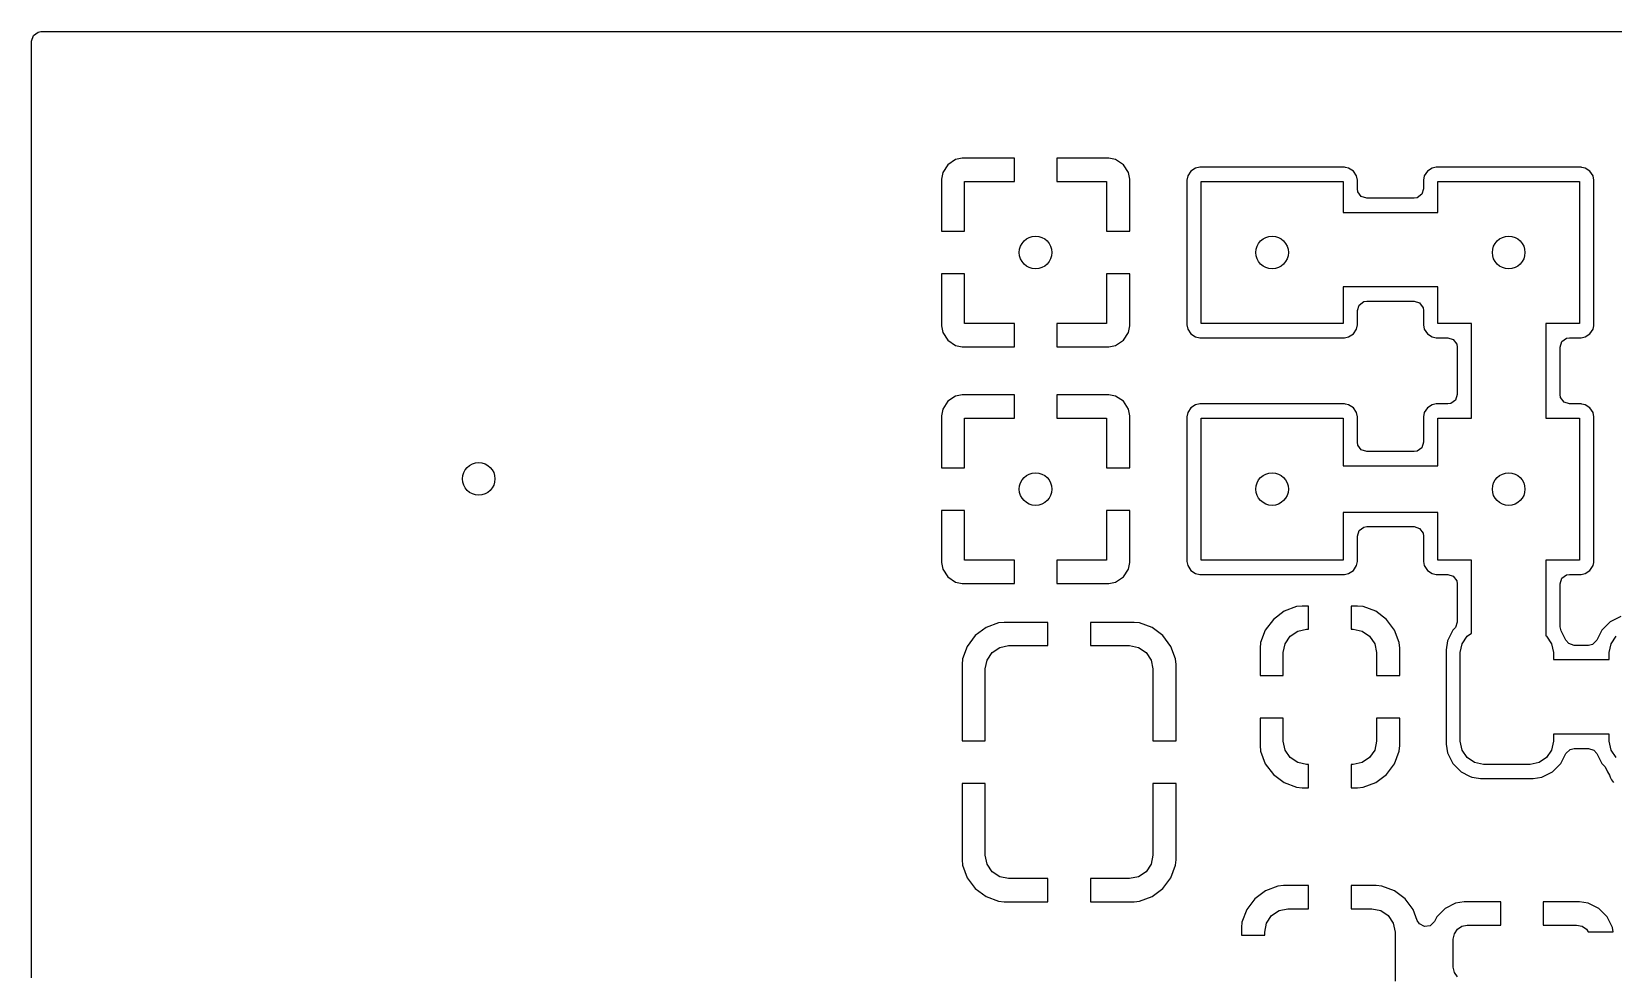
# Model space of a CAD drawing. Extents: x 0.21 to 1.39, y 0.21 to 1.79.
# Drawn here: x 0.211 to 0.88, y 1.391 to 1.789 of the extents above; entities that cross this region are included whole.
import ezdxf

# ---------------------------------------------------------------- set-up
doc = ezdxf.new("R2010")
doc.units = 0
doc.header["$MEASUREMENT"] = 0
doc.layers.add('BLACK', color=7, linetype='CONTINUOUS')

msp = doc.modelspace()

# ---------------------------------------------------------------- linework, layer by layer
at = {"layer": 'BLACK', "linetype": 'CONTINUOUS'}
for p, q in [((0.211, 1.78504), (0.21176, 1.78736)), ((0.21176, 1.78736), (0.21374, 1.7888)), ((0.21374, 1.7888), (0.21496, 1.789)), ((0.21496, 1.789), (1.38504, 1.789)), ((0.211, 1.6647), (0.211, 1.78504)), ((0.59834, 1.73277), (0.59616, 1.72951)), ((0.60159, 1.73494), (0.59834, 1.73277)), ((0.60446, 1.73551), (0.60159, 1.73494)), ((0.62645, 1.73551), (0.60446, 1.73551)), ((0.62645, 1.72567), (0.62645, 1.73551)), ((0.6664, 1.73551), (0.64442, 1.73551)), ((0.64442, 1.73551), (0.64442, 1.72567)), ((0.66927, 1.73494), (0.6664, 1.73551)), ((0.67253, 1.73277), (0.66927, 1.73494)), ((0.6747, 1.72951), (0.67253, 1.73277)), ((0.59616, 1.72951), (0.59559, 1.72664)), ((0.59559, 1.72664), (0.59559, 1.70465)), ((0.60543, 1.70465), (0.60543, 1.72567)), ((0.60543, 1.72567), (0.62645, 1.72567)), ((0.64442, 1.72567), (0.66543, 1.72567)), ((0.66543, 1.72567), (0.66543, 1.70465)), ((0.67528, 1.72664), (0.6747, 1.72951)), ((0.67528, 1.70465), (0.67528, 1.72664)), ((0.69976, 1.72802), (0.69941, 1.72626)), ((0.69941, 1.72626), (0.69941, 1.66508)), ((0.70109, 1.73001), (0.69976, 1.72802)), ((0.70308, 1.73134), (0.70109, 1.73001)), ((0.70109, 1.73001), (0.70109, 1.73001)), ((0.70484, 1.73169), (0.70308, 1.73134)), ((0.70308, 1.73134), (0.70308, 1.73134)), ((0.76603, 1.73169), (0.70484, 1.73169)), ((0.70543, 1.66567), (0.70543, 1.72567)), ((0.70543, 1.72567), (0.76543, 1.72567)), ((0.76543, 1.72567), (0.76543, 1.7126)), ((0.76638, 1.73162), (0.76603, 1.73169)), ((0.76603, 1.73169), (0.76603, 1.73169)), ((0.76778, 1.73134), (0.76638, 1.73162)), ((0.76977, 1.73001), (0.76778, 1.73134)), ((0.7711, 1.72802), (0.76977, 1.73001)), ((0.76977, 1.73001), (0.76977, 1.73001)), ((0.77145, 1.72626), (0.7711, 1.72802)), ((0.7711, 1.72802), (0.7711, 1.72802)), ((0.77145, 1.72258), (0.77145, 1.72626)), ((0.79976, 1.72802), (0.79941, 1.72626)), ((0.79941, 1.72626), (0.79941, 1.72258)), ((0.80109, 1.73001), (0.79976, 1.72802)), ((0.80308, 1.73134), (0.80109, 1.73001)), ((0.80109, 1.73001), (0.80109, 1.73001)), ((0.80484, 1.73169), (0.80308, 1.73134)), ((0.80308, 1.73134), (0.80308, 1.73134)), ((0.86603, 1.73169), (0.80484, 1.73169)), ((0.80543, 1.7126), (0.80543, 1.72567)), ((0.80543, 1.72567), (0.86543, 1.72567)), ((0.86543, 1.72567), (0.86543, 1.66567)), ((0.86638, 1.73162), (0.86603, 1.73169)), ((0.86603, 1.73169), (0.86603, 1.73169)), ((0.86778, 1.73134), (0.86638, 1.73162)), ((0.86977, 1.73001), (0.86778, 1.73134)), ((0.8711, 1.72802), (0.86977, 1.73001)), ((0.86977, 1.73001), (0.86977, 1.73001)), ((0.87145, 1.72626), (0.8711, 1.72802)), ((0.8711, 1.72802), (0.8711, 1.72802)), ((0.87145, 1.66508), (0.87145, 1.72626)), ((0.77165, 1.72135), (0.77145, 1.72258)), ((0.77309, 1.71937), (0.77165, 1.72135)), ((0.77541, 1.71862), (0.77309, 1.71937)), ((0.79545, 1.71862), (0.77541, 1.71862)), ((0.79668, 1.71881), (0.79545, 1.71862)), ((0.79866, 1.72025), (0.79668, 1.71881)), ((0.79941, 1.72258), (0.79866, 1.72025)), ((0.76543, 1.7126), (0.80543, 1.7126)), ((0.59559, 1.70465), (0.60543, 1.70465)), ((0.66543, 1.70465), (0.67528, 1.70465)), ((0.59559, 1.68669), (0.59559, 1.6647)), ((0.60543, 1.68669), (0.59559, 1.68669)), ((0.60543, 1.66567), (0.60543, 1.68669)), ((0.67528, 1.68669), (0.66543, 1.68669)), ((0.66543, 1.68669), (0.66543, 1.66567)), ((0.67528, 1.6647), (0.67528, 1.68669)), ((0.80543, 1.6811), (0.76543, 1.6811)), ((0.76543, 1.6811), (0.76543, 1.66567)), ((0.80543, 1.66567), (0.80543, 1.6811)), ((0.77145, 1.67112), (0.77221, 1.67345)), ((0.77221, 1.67345), (0.77419, 1.67489)), ((0.77419, 1.67489), (0.77541, 1.67508)), ((0.77541, 1.67508), (0.79545, 1.67508)), ((0.79545, 1.67508), (0.79778, 1.67433)), ((0.79778, 1.67433), (0.79922, 1.67235)), ((0.79922, 1.67235), (0.79941, 1.67112)), ((0.62645, 1.66567), (0.60543, 1.66567)), ((0.62645, 1.65583), (0.62645, 1.66567)), ((0.66543, 1.66567), (0.64442, 1.66567)), ((0.64442, 1.66567), (0.64442, 1.65583)), ((0.69941, 1.66508), (0.69976, 1.66332)), ((0.76543, 1.66567), (0.70543, 1.66567)), ((0.7711, 1.66332), (0.77145, 1.66508)), ((0.77145, 1.66508), (0.77145, 1.67112)), ((0.79941, 1.67112), (0.79941, 1.66508)), ((0.79941, 1.66508), (0.79976, 1.66332)), ((0.81969, 1.66567), (0.80543, 1.66567)), ((0.81969, 1.62567), (0.81969, 1.66567)), ((0.86543, 1.66567), (0.85118, 1.66567)), ((0.85118, 1.66567), (0.85118, 1.62567)), ((0.87138, 1.6647), (0.87145, 1.66508)), ((0.211, 1.5647), (0.211, 1.6647)), ((0.59559, 1.6647), (0.59616, 1.66183)), ((0.59616, 1.66183), (0.59834, 1.65857)), ((0.59834, 1.65857), (0.60159, 1.6564)), ((0.66927, 1.6564), (0.67253, 1.65857)), ((0.67253, 1.65857), (0.6747, 1.66183)), ((0.6747, 1.66183), (0.67528, 1.6647)), ((0.69976, 1.66332), (0.69976, 1.66332)), ((0.69976, 1.66332), (0.70109, 1.66133)), ((0.70109, 1.66133), (0.70109, 1.66133)), ((0.70109, 1.66133), (0.70109, 1.66133)), ((0.70109, 1.66133), (0.70308, 1.66)), ((0.70308, 1.66), (0.70484, 1.65965)), ((0.70484, 1.65965), (0.76603, 1.65965)), ((0.76603, 1.65965), (0.76778, 1.66)), ((0.76778, 1.66), (0.76977, 1.66133)), ((0.76977, 1.66133), (0.7711, 1.66332)), ((0.79976, 1.66332), (0.79976, 1.66332)), ((0.79976, 1.66332), (0.80109, 1.66133)), ((0.80109, 1.66133), (0.80109, 1.66133)), ((0.80109, 1.66133), (0.80109, 1.66133)), ((0.80109, 1.66133), (0.80308, 1.66)), ((0.80308, 1.66), (0.80484, 1.65965)), ((0.80484, 1.65965), (0.8097, 1.65965)), ((0.8097, 1.65965), (0.81203, 1.65889)), ((0.81203, 1.65889), (0.81347, 1.65691)), ((0.85796, 1.65802), (0.85994, 1.65946)), ((0.85994, 1.65946), (0.86116, 1.65965)), ((0.86116, 1.65965), (0.86603, 1.65965)), ((0.86603, 1.65965), (0.86778, 1.66)), ((0.86778, 1.66), (0.86977, 1.66133)), ((0.86977, 1.66133), (0.8711, 1.66332)), ((0.8711, 1.66332), (0.87138, 1.6647)), ((0.60159, 1.6564), (0.60446, 1.65583)), ((0.60446, 1.65583), (0.62645, 1.65583)), ((0.64442, 1.65583), (0.6664, 1.65583)), ((0.6664, 1.65583), (0.66927, 1.6564)), ((0.81347, 1.65691), (0.81367, 1.65569)), ((0.81367, 1.65569), (0.81367, 1.63565)), ((0.8572, 1.65569), (0.85796, 1.65802)), ((0.8572, 1.63565), (0.8572, 1.65569)), ((0.59834, 1.63277), (0.59616, 1.62951)), ((0.60159, 1.63494), (0.59834, 1.63277)), ((0.60446, 1.63551), (0.60159, 1.63494)), ((0.62645, 1.63551), (0.60446, 1.63551)), ((0.62645, 1.62567), (0.62645, 1.63551)), ((0.6664, 1.63551), (0.64442, 1.63551)), ((0.64442, 1.63551), (0.64442, 1.62567)), ((0.66927, 1.63494), (0.6664, 1.63551)), ((0.67253, 1.63277), (0.66927, 1.63494)), ((0.6747, 1.62951), (0.67253, 1.63277)), ((0.70484, 1.63169), (0.70308, 1.63134)), ((0.76603, 1.63169), (0.70484, 1.63169)), ((0.76638, 1.63162), (0.76603, 1.63169)), ((0.76603, 1.63169), (0.76603, 1.63169)), ((0.76778, 1.63134), (0.76638, 1.63162)), ((0.80484, 1.63169), (0.80308, 1.63134)), ((0.8097, 1.63169), (0.80484, 1.63169)), ((0.81093, 1.63188), (0.8097, 1.63169)), ((0.81291, 1.63332), (0.81093, 1.63188)), ((0.81367, 1.63565), (0.81291, 1.63332)), ((0.85739, 1.63443), (0.8572, 1.63565)), ((0.85883, 1.63245), (0.85739, 1.63443)), ((0.86116, 1.63169), (0.85883, 1.63245)), ((0.86603, 1.63169), (0.86116, 1.63169)), ((0.86638, 1.63162), (0.86603, 1.63169)), ((0.86603, 1.63169), (0.86603, 1.63169)), ((0.86778, 1.63134), (0.86638, 1.63162)), ((0.59616, 1.62951), (0.59559, 1.62664)), ((0.59559, 1.62664), (0.59559, 1.60465)), ((0.60543, 1.60465), (0.60543, 1.62567)), ((0.60543, 1.62567), (0.62645, 1.62567)), ((0.64442, 1.62567), (0.66543, 1.62567)), ((0.66543, 1.62567), (0.66543, 1.60465)), ((0.67528, 1.62664), (0.6747, 1.62951)), ((0.67528, 1.60465), (0.67528, 1.62664)), ((0.69976, 1.62802), (0.69941, 1.62626)), ((0.69941, 1.62626), (0.69941, 1.56508)), ((0.70109, 1.63001), (0.69976, 1.62802)), ((0.70308, 1.63134), (0.70109, 1.63001)), ((0.70109, 1.63001), (0.70109, 1.63001)), ((0.70308, 1.63134), (0.70308, 1.63134)), ((0.70543, 1.56567), (0.70543, 1.62567)), ((0.70543, 1.62567), (0.76543, 1.62567)), ((0.76543, 1.62567), (0.76543, 1.60551)), ((0.76977, 1.63001), (0.76778, 1.63134)), ((0.7711, 1.62802), (0.76977, 1.63001)), ((0.76977, 1.63001), (0.76977, 1.63001)), ((0.77145, 1.62626), (0.7711, 1.62802)), ((0.7711, 1.62802), (0.7711, 1.62802)), ((0.77145, 1.61549), (0.77145, 1.62626)), ((0.79976, 1.62802), (0.79941, 1.62626)), ((0.79941, 1.62626), (0.79941, 1.61549)), ((0.80109, 1.63001), (0.79976, 1.62802)), ((0.80308, 1.63134), (0.80109, 1.63001)), ((0.80109, 1.63001), (0.80109, 1.63001)), ((0.80308, 1.63134), (0.80308, 1.63134)), ((0.80543, 1.60551), (0.80543, 1.62567)), ((0.80543, 1.62567), (0.81969, 1.62567)), ((0.85118, 1.62567), (0.86543, 1.62567)), ((0.86543, 1.62567), (0.86543, 1.56567)), ((0.86977, 1.63001), (0.86778, 1.63134)), ((0.8711, 1.62802), (0.86977, 1.63001)), ((0.86977, 1.63001), (0.86977, 1.63001)), ((0.87145, 1.62626), (0.8711, 1.62802)), ((0.8711, 1.62802), (0.8711, 1.62802)), ((0.87145, 1.56508), (0.87145, 1.62626)), ((0.77165, 1.61427), (0.77145, 1.61549)), ((0.77309, 1.61229), (0.77165, 1.61427)), ((0.77541, 1.61153), (0.77309, 1.61229)), ((0.79545, 1.61153), (0.77541, 1.61153)), ((0.79668, 1.61173), (0.79545, 1.61153)), ((0.79866, 1.61316), (0.79668, 1.61173)), ((0.79941, 1.61549), (0.79866, 1.61316)), ((0.76543, 1.60551), (0.80543, 1.60551)), ((0.59559, 1.60465), (0.60543, 1.60465)), ((0.66543, 1.60465), (0.67528, 1.60465)), ((0.59559, 1.58669), (0.59559, 1.5647)), ((0.60543, 1.58669), (0.59559, 1.58669)), ((0.60543, 1.56567), (0.60543, 1.58669)), ((0.67528, 1.58669), (0.66543, 1.58669)), ((0.66543, 1.58669), (0.66543, 1.56567)), ((0.67528, 1.56508), (0.67528, 1.58669)), ((0.80543, 1.58583), (0.76543, 1.58583)), ((0.76543, 1.58583), (0.76543, 1.56567)), ((0.80543, 1.56567), (0.80543, 1.58583)), ((0.77145, 1.57585), (0.77221, 1.57817)), ((0.77221, 1.57817), (0.77419, 1.57961)), ((0.77419, 1.57961), (0.77541, 1.57981)), ((0.77541, 1.57981), (0.79545, 1.57981)), ((0.79545, 1.57981), (0.79778, 1.57905)), ((0.79778, 1.57905), (0.79922, 1.57707)), ((0.77145, 1.56508), (0.77145, 1.57585)), ((0.79922, 1.57707), (0.79941, 1.57585)), ((0.79941, 1.57585), (0.79941, 1.56508)), ((0.62645, 1.56567), (0.60543, 1.56567)), ((0.62645, 1.55583), (0.62645, 1.56567)), ((0.66543, 1.56567), (0.64442, 1.56567)), ((0.64442, 1.56567), (0.64442, 1.55583)), ((0.67528, 1.5647), (0.67528, 1.56508)), ((0.69941, 1.56508), (0.69976, 1.56332)), ((0.76543, 1.56567), (0.70543, 1.56567)), ((0.7711, 1.56332), (0.77145, 1.56508)), ((0.79941, 1.56508), (0.79976, 1.56332)), ((0.81969, 1.56567), (0.80543, 1.56567)), ((0.81969, 1.53477), (0.81969, 1.56567)), ((0.86543, 1.56567), (0.85118, 1.56567)), ((0.85118, 1.56567), (0.85118, 1.53371)), ((0.87138, 1.5647), (0.87145, 1.56508)), ((0.211, 1.4893), (0.211, 1.5647)), ((0.59559, 1.5647), (0.59616, 1.56183)), ((0.59616, 1.56183), (0.59834, 1.55857)), ((0.59834, 1.55857), (0.60159, 1.5564)), ((0.66927, 1.5564), (0.67253, 1.55857)), ((0.67253, 1.55857), (0.6747, 1.56183)), ((0.6747, 1.56183), (0.67528, 1.5647)), ((0.69976, 1.56332), (0.69976, 1.56332)), ((0.69976, 1.56332), (0.70109, 1.56133)), ((0.70109, 1.56133), (0.70109, 1.56133)), ((0.70109, 1.56133), (0.70109, 1.56133)), ((0.70109, 1.56133), (0.70308, 1.56)), ((0.70308, 1.56), (0.70484, 1.55965)), ((0.70484, 1.55965), (0.76603, 1.55965)), ((0.76603, 1.55965), (0.76778, 1.56)), ((0.76778, 1.56), (0.76977, 1.56133)), ((0.76977, 1.56133), (0.7711, 1.56332)), ((0.79976, 1.56332), (0.79976, 1.56332)), ((0.79976, 1.56332), (0.80109, 1.56133)), ((0.80109, 1.56133), (0.80109, 1.56133)), ((0.80109, 1.56133), (0.80109, 1.56133)), ((0.80109, 1.56133), (0.80308, 1.56)), ((0.80308, 1.56), (0.80484, 1.55965)), ((0.80484, 1.55965), (0.8097, 1.55965)), ((0.8097, 1.55965), (0.81203, 1.55889)), ((0.81203, 1.55889), (0.81347, 1.55691)), ((0.85796, 1.55802), (0.85994, 1.55946)), ((0.85994, 1.55946), (0.86116, 1.55965)), ((0.86116, 1.55965), (0.86603, 1.55965)), ((0.86603, 1.55965), (0.86778, 1.56)), ((0.86778, 1.56), (0.86977, 1.56133)), ((0.86977, 1.56133), (0.8711, 1.56332)), ((0.8711, 1.56332), (0.87138, 1.5647)), ((0.60159, 1.5564), (0.60446, 1.55583)), ((0.60446, 1.55583), (0.62645, 1.55583)), ((0.64442, 1.55583), (0.6664, 1.55583)), ((0.6664, 1.55583), (0.66927, 1.5564)), ((0.81347, 1.55691), (0.81367, 1.55569)), ((0.81367, 1.55569), (0.81367, 1.53951)), ((0.8572, 1.55569), (0.85796, 1.55802)), ((0.8572, 1.53752), (0.8572, 1.55569)), ((0.74577, 1.54601), (0.74047, 1.54403)), ((0.74812, 1.54626), (0.74577, 1.54601)), ((0.74577, 1.54601), (0.74577, 1.54601)), ((0.75086, 1.54626), (0.74812, 1.54626)), ((0.75086, 1.53642), (0.75086, 1.54626)), ((0.77157, 1.54626), (0.76883, 1.54626)), ((0.76883, 1.54626), (0.76883, 1.53642)), ((0.77391, 1.54601), (0.77157, 1.54626)), ((0.77922, 1.54403), (0.77391, 1.54601)), ((0.77391, 1.54601), (0.77391, 1.54601)), ((0.61979, 1.53912), (0.61448, 1.53714)), ((0.62213, 1.53937), (0.61979, 1.53912)), ((0.61979, 1.53912), (0.61979, 1.53912)), ((0.64062, 1.53937), (0.62213, 1.53937)), ((0.64062, 1.52953), (0.64062, 1.53937)), ((0.67708, 1.53937), (0.65859, 1.53937)), ((0.65859, 1.53937), (0.65859, 1.52953)), ((0.67942, 1.53912), (0.67708, 1.53937)), ((0.68473, 1.53714), (0.67942, 1.53912)), ((0.67942, 1.53912), (0.67942, 1.53912)), ((0.73594, 1.54064), (0.73255, 1.53611)), ((0.74047, 1.54403), (0.73594, 1.54064)), ((0.74047, 1.54403), (0.74047, 1.54403)), ((0.78375, 1.54064), (0.77922, 1.54403)), ((0.77922, 1.54403), (0.77922, 1.54403)), ((0.78714, 1.53611), (0.78375, 1.54064)), ((0.81367, 1.53951), (0.81291, 1.53718)), ((0.87836, 1.53957), (0.8748, 1.53601)), ((0.88283, 1.54185), (0.87836, 1.53957)), ((0.60995, 1.53375), (0.60656, 1.52922)), ((0.61448, 1.53714), (0.60995, 1.53375)), ((0.61448, 1.53714), (0.61448, 1.53714)), ((0.68926, 1.53375), (0.68473, 1.53714)), ((0.68473, 1.53714), (0.68473, 1.53714)), ((0.69265, 1.52922), (0.68926, 1.53375)), ((0.73255, 1.53611), (0.73057, 1.5308)), ((0.73255, 1.53611), (0.73255, 1.53611)), ((0.74091, 1.53034), (0.74304, 1.53353)), ((0.74304, 1.53353), (0.74623, 1.53567)), ((0.74623, 1.53567), (0.75, 1.53642)), ((0.75, 1.53642), (0.75086, 1.53642)), ((0.76883, 1.53642), (0.76969, 1.53642)), ((0.76969, 1.53642), (0.77345, 1.53567)), ((0.77345, 1.53567), (0.77664, 1.53353)), ((0.77664, 1.53353), (0.77878, 1.53034)), ((0.78912, 1.5308), (0.78714, 1.53611)), ((0.78714, 1.53611), (0.78714, 1.53611)), ((0.80953, 1.53154), (0.80894, 1.52782)), ((0.81181, 1.53601), (0.80953, 1.53154)), ((0.80953, 1.53154), (0.80953, 1.53154)), ((0.81251, 1.53671), (0.81181, 1.53601)), ((0.81291, 1.53718), (0.81251, 1.53671)), ((0.81571, 1.53034), (0.81784, 1.53353)), ((0.81784, 1.53353), (0.81969, 1.53477)), ((0.85118, 1.53371), (0.85145, 1.53353)), ((0.85145, 1.53353), (0.85358, 1.53034)), ((0.85763, 1.53572), (0.8572, 1.53752)), ((0.85963, 1.5318), (0.85763, 1.53572)), ((0.86083, 1.5304), (0.85963, 1.5318)), ((0.87266, 1.5318), (0.87093, 1.53007)), ((0.8748, 1.53601), (0.87266, 1.5318)), ((0.8787, 1.53034), (0.88084, 1.53353)), ((0.60656, 1.52922), (0.60458, 1.52391)), ((0.60656, 1.52922), (0.60656, 1.52922)), ((0.61492, 1.52345), (0.61706, 1.52664)), ((0.61706, 1.52664), (0.62025, 1.52878)), ((0.62025, 1.52878), (0.62402, 1.52953)), ((0.62402, 1.52953), (0.64062, 1.52953)), ((0.65859, 1.52953), (0.6752, 1.52953)), ((0.6752, 1.52953), (0.67896, 1.52878)), ((0.67896, 1.52878), (0.68216, 1.52664)), ((0.68216, 1.52664), (0.68429, 1.52345)), ((0.69463, 1.52391), (0.69265, 1.52922)), ((0.69265, 1.52922), (0.69265, 1.52922)), ((0.73057, 1.5308), (0.73031, 1.52846)), ((0.73031, 1.52846), (0.73031, 1.51686)), ((0.73057, 1.5308), (0.73057, 1.5308)), ((0.74016, 1.52657), (0.74091, 1.53034)), ((0.74016, 1.51686), (0.74016, 1.52657)), ((0.77878, 1.53034), (0.77953, 1.52657)), ((0.77953, 1.52657), (0.77953, 1.51686)), ((0.78937, 1.52846), (0.78912, 1.5308)), ((0.78912, 1.5308), (0.78912, 1.5308)), ((0.78937, 1.51686), (0.78937, 1.52846)), ((0.80894, 1.52782), (0.80894, 1.48792)), ((0.81496, 1.52657), (0.81571, 1.53034)), ((0.81496, 1.48917), (0.81496, 1.52657)), ((0.85358, 1.53034), (0.85433, 1.52657)), ((0.85433, 1.52657), (0.85433, 1.52362)), ((0.86316, 1.52964), (0.86083, 1.5304)), ((0.86913, 1.52964), (0.86316, 1.52964)), ((0.87093, 1.53007), (0.86913, 1.52964)), ((0.87795, 1.52657), (0.8787, 1.53034)), ((0.87795, 1.52362), (0.87795, 1.52657)), ((0.60458, 1.52391), (0.60433, 1.52157)), ((0.60433, 1.52157), (0.60433, 1.4893)), ((0.60458, 1.52391), (0.60458, 1.52391)), ((0.61417, 1.51969), (0.61492, 1.52345)), ((0.61417, 1.4893), (0.61417, 1.51969)), ((0.68429, 1.52345), (0.68504, 1.51969)), ((0.68504, 1.51969), (0.68504, 1.4893)), ((0.69488, 1.52157), (0.69463, 1.52391)), ((0.69463, 1.52391), (0.69463, 1.52391)), ((0.69488, 1.51686), (0.69488, 1.52157)), ((0.85433, 1.52362), (0.87795, 1.52362)), ((0.69488, 1.49889), (0.69488, 1.51686)), ((0.73031, 1.51686), (0.74016, 1.51686)), ((0.77953, 1.51686), (0.78937, 1.51686)), ((0.69488, 1.4893), (0.69488, 1.49889)), ((0.74016, 1.49889), (0.73031, 1.49889)), ((0.73031, 1.49889), (0.73031, 1.48729)), ((0.74016, 1.48917), (0.74016, 1.49889)), ((0.78937, 1.49889), (0.77953, 1.49889)), ((0.77953, 1.49889), (0.77953, 1.48917)), ((0.78937, 1.48729), (0.78937, 1.49889)), ((0.87795, 1.49213), (0.85433, 1.49213)), ((0.85433, 1.49213), (0.85433, 1.48917)), ((0.87795, 1.48917), (0.87795, 1.49213)), ((0.211, 1.47133), (0.211, 1.4893)), ((0.60433, 1.4893), (0.61417, 1.4893)), ((0.68504, 1.4893), (0.69488, 1.4893)), ((0.73031, 1.48729), (0.73057, 1.48495)), ((0.73057, 1.48495), (0.73057, 1.48495)), ((0.73057, 1.48495), (0.73255, 1.47964)), ((0.74091, 1.48541), (0.74016, 1.48917)), ((0.74304, 1.48221), (0.74091, 1.48541)), ((0.77878, 1.48541), (0.77664, 1.48221)), ((0.77953, 1.48917), (0.77878, 1.48541)), ((0.78714, 1.47964), (0.78912, 1.48495)), ((0.78912, 1.48495), (0.78937, 1.48729)), ((0.78912, 1.48495), (0.78912, 1.48495)), ((0.80894, 1.48792), (0.80953, 1.48421)), ((0.81571, 1.48541), (0.81496, 1.48917)), ((0.81784, 1.48221), (0.81571, 1.48541)), ((0.85358, 1.48541), (0.85145, 1.48221)), ((0.85433, 1.48917), (0.85358, 1.48541)), ((0.85963, 1.48394), (0.86136, 1.48567)), ((0.86136, 1.48567), (0.86316, 1.48611)), ((0.86316, 1.48611), (0.86913, 1.48611)), ((0.86913, 1.48611), (0.87146, 1.48535)), ((0.87146, 1.48535), (0.87266, 1.48394)), ((0.8787, 1.48541), (0.87795, 1.48917)), ((0.88084, 1.48221), (0.8787, 1.48541)), ((0.73255, 1.47964), (0.73255, 1.47964)), ((0.73255, 1.47964), (0.73594, 1.47511)), ((0.74623, 1.48008), (0.74304, 1.48221)), ((0.75, 1.47933), (0.74623, 1.48008)), ((0.75086, 1.47933), (0.75, 1.47933)), ((0.75086, 1.46949), (0.75086, 1.47933)), ((0.76969, 1.47933), (0.76883, 1.47933)), ((0.76883, 1.47933), (0.76883, 1.46949)), ((0.77345, 1.48008), (0.76969, 1.47933)), ((0.77664, 1.48221), (0.77345, 1.48008)), ((0.78375, 1.47511), (0.78714, 1.47964)), ((0.78714, 1.47964), (0.78714, 1.47964)), ((0.80953, 1.48421), (0.80953, 1.48421)), ((0.80953, 1.48421), (0.81181, 1.47973)), ((0.81181, 1.47973), (0.81181, 1.47973)), ((0.81181, 1.47973), (0.81181, 1.47973)), ((0.81181, 1.47973), (0.81536, 1.47618)), ((0.82104, 1.48008), (0.81784, 1.48221)), ((0.8248, 1.47933), (0.82104, 1.48008)), ((0.84449, 1.47933), (0.8248, 1.47933)), ((0.84825, 1.48008), (0.84449, 1.47933)), ((0.85145, 1.48221), (0.84825, 1.48008)), ((0.85393, 1.47618), (0.85748, 1.47973)), ((0.85748, 1.47973), (0.85763, 1.48002)), ((0.85763, 1.48002), (0.85963, 1.48394)), ((0.87266, 1.48394), (0.8748, 1.47973)), ((0.8748, 1.47973), (0.8748, 1.47973)), ((0.8748, 1.47973), (0.8748, 1.47973)), ((0.8748, 1.47973), (0.87604, 1.47849)), ((0.87604, 1.47849), (0.87709, 1.47663)), ((0.211, 1.40711), (0.211, 1.47133)), ((0.61417, 1.47133), (0.60433, 1.47133)), ((0.60433, 1.47133), (0.60433, 1.43906)), ((0.61417, 1.44094), (0.61417, 1.47133)), ((0.69488, 1.47133), (0.68504, 1.47133)), ((0.68504, 1.47133), (0.68504, 1.44094)), ((0.69488, 1.43906), (0.69488, 1.47133)), ((0.73594, 1.47511), (0.74047, 1.47172)), ((0.74047, 1.47172), (0.74047, 1.47172)), ((0.74047, 1.47172), (0.74577, 1.46974)), ((0.77391, 1.46974), (0.77922, 1.47172)), ((0.77922, 1.47172), (0.78375, 1.47511)), ((0.77922, 1.47172), (0.77922, 1.47172)), ((0.81536, 1.47618), (0.81536, 1.47618)), ((0.81536, 1.47618), (0.81536, 1.47618)), ((0.81536, 1.47618), (0.81892, 1.47437)), ((0.81892, 1.47437), (0.81984, 1.4739)), ((0.81984, 1.4739), (0.82261, 1.47346)), ((0.82261, 1.47346), (0.82355, 1.47331)), ((0.82355, 1.47331), (0.82355, 1.47331)), ((0.82355, 1.47331), (0.82355, 1.47331)), ((0.82355, 1.47331), (0.84574, 1.47331)), ((0.84574, 1.47331), (0.84945, 1.4739)), ((0.84574, 1.47331), (0.84574, 1.47331)), ((0.84945, 1.4739), (0.85393, 1.47618)), ((0.87709, 1.47663), (0.8772, 1.47619)), ((0.8772, 1.47619), (0.8772, 1.47619)), ((0.8772, 1.47619), (0.87802, 1.47473)), ((0.87802, 1.47473), (0.8782, 1.47437)), ((0.8782, 1.47437), (0.8784, 1.4739)), ((0.8784, 1.4739), (0.87886, 1.47284)), ((0.87886, 1.47284), (0.87936, 1.47222)), ((0.87936, 1.47222), (0.87974, 1.47166)), ((0.74577, 1.46974), (0.74577, 1.46974)), ((0.74577, 1.46974), (0.74812, 1.46949)), ((0.74812, 1.46949), (0.75086, 1.46949)), ((0.76883, 1.46949), (0.77157, 1.46949)), ((0.77157, 1.46949), (0.77391, 1.46974)), ((0.77391, 1.46974), (0.77391, 1.46974)), ((0.60433, 1.43906), (0.60458, 1.43672)), ((0.61492, 1.43718), (0.61417, 1.44094)), ((0.68504, 1.44094), (0.68429, 1.43718)), ((0.69463, 1.43672), (0.69488, 1.43906)), ((0.60458, 1.43672), (0.60458, 1.43672)), ((0.60458, 1.43672), (0.60656, 1.43141)), ((0.60656, 1.43141), (0.60656, 1.43141)), ((0.60656, 1.43141), (0.60995, 1.42688)), ((0.61706, 1.43399), (0.61492, 1.43718)), ((0.62025, 1.43185), (0.61706, 1.43399)), ((0.62402, 1.4311), (0.62025, 1.43185)), ((0.64062, 1.4311), (0.62402, 1.4311)), ((0.64062, 1.42126), (0.64062, 1.4311)), ((0.6752, 1.4311), (0.65859, 1.4311)), ((0.65859, 1.4311), (0.65859, 1.42126)), ((0.67896, 1.43185), (0.6752, 1.4311)), ((0.68216, 1.43399), (0.67896, 1.43185)), ((0.68429, 1.43718), (0.68216, 1.43399)), ((0.68926, 1.42688), (0.69265, 1.43141)), ((0.69265, 1.43141), (0.69463, 1.43672)), ((0.69265, 1.43141), (0.69265, 1.43141)), ((0.69463, 1.43672), (0.69463, 1.43672)), ((0.60995, 1.42688), (0.61448, 1.42349)), ((0.68473, 1.42349), (0.68926, 1.42688)), ((0.73259, 1.42592), (0.72806, 1.42253)), ((0.73259, 1.42592), (0.73259, 1.42592)), ((0.7379, 1.4279), (0.73259, 1.42592)), ((0.74024, 1.42815), (0.7379, 1.4279)), ((0.7379, 1.4279), (0.7379, 1.4279)), ((0.75086, 1.42815), (0.74024, 1.42815)), ((0.75086, 1.41831), (0.75086, 1.42815)), ((0.77944, 1.42815), (0.76883, 1.42815)), ((0.76883, 1.42815), (0.76883, 1.41831)), ((0.78179, 1.4279), (0.77944, 1.42815)), ((0.78709, 1.42592), (0.78179, 1.4279)), ((0.78179, 1.4279), (0.78179, 1.4279)), ((0.79162, 1.42253), (0.78709, 1.42592)), ((0.78709, 1.42592), (0.78709, 1.42592)), ((0.61448, 1.42349), (0.61448, 1.42349)), ((0.61448, 1.42349), (0.61979, 1.42151)), ((0.61979, 1.42151), (0.61979, 1.42151)), ((0.61979, 1.42151), (0.62213, 1.42126)), ((0.62213, 1.42126), (0.64062, 1.42126)), ((0.65859, 1.42126), (0.67708, 1.42126)), ((0.67708, 1.42126), (0.67942, 1.42151)), ((0.67942, 1.42151), (0.68473, 1.42349)), ((0.67942, 1.42151), (0.67942, 1.42151)), ((0.68473, 1.42349), (0.68473, 1.42349)), ((0.72467, 1.418), (0.72269, 1.41269)), ((0.72806, 1.42253), (0.72467, 1.418)), ((0.72467, 1.418), (0.72467, 1.418)), ((0.73836, 1.41756), (0.74213, 1.41831)), ((0.74213, 1.41831), (0.75086, 1.41831)), ((0.76883, 1.41831), (0.77756, 1.41831)), ((0.77756, 1.41831), (0.78133, 1.41756)), ((0.79501, 1.418), (0.79162, 1.42253)), ((0.79676, 1.41331), (0.79501, 1.418)), ((0.80854, 1.41841), (0.80501, 1.41488)), ((0.81299, 1.42068), (0.80854, 1.41841)), ((0.81667, 1.42126), (0.81299, 1.42068)), ((0.83206, 1.42126), (0.81667, 1.42126)), ((0.83206, 1.41142), (0.83206, 1.42126)), ((0.86541, 1.42126), (0.85003, 1.42126)), ((0.85003, 1.42126), (0.85003, 1.41142)), ((0.8691, 1.42068), (0.86541, 1.42126)), ((0.87355, 1.41841), (0.8691, 1.42068)), ((0.8691, 1.42068), (0.8691, 1.42068)), ((0.87707, 1.41488), (0.87355, 1.41841)), ((0.72269, 1.41269), (0.72244, 1.41035)), ((0.72269, 1.41269), (0.72269, 1.41269)), ((0.73228, 1.40846), (0.73303, 1.41223)), ((0.73303, 1.41223), (0.73517, 1.41542)), ((0.73517, 1.41542), (0.73836, 1.41756)), ((0.78133, 1.41756), (0.78452, 1.41542)), ((0.78452, 1.41542), (0.78665, 1.41223)), ((0.78665, 1.41223), (0.7874, 1.40846)), ((0.79767, 1.41189), (0.79676, 1.41331)), ((0.79985, 1.41078), (0.79767, 1.41189)), ((0.80227, 1.41117), (0.79985, 1.41078)), ((0.804, 1.4129), (0.80227, 1.41117)), ((0.80501, 1.41488), (0.804, 1.4129)), ((0.81374, 1.40969), (0.81565, 1.41097)), ((0.81565, 1.41097), (0.81791, 1.41142)), ((0.81791, 1.41142), (0.83206, 1.41142)), ((0.85003, 1.41142), (0.86417, 1.41142)), ((0.86417, 1.41142), (0.86643, 1.41097)), ((0.86643, 1.41097), (0.86835, 1.40969)), ((0.87934, 1.41044), (0.87707, 1.41488)), ((0.211, 1.38915), (0.211, 1.40711)), ((0.72244, 1.41035), (0.72244, 1.40711)), ((0.72244, 1.40711), (0.73228, 1.40711)), ((0.73228, 1.40711), (0.73228, 1.40846)), ((0.7874, 1.40846), (0.7874, 1.3878)), ((0.81201, 1.40551), (0.81246, 1.40777)), ((0.81201, 1.3937), (0.81201, 1.40551)), ((0.81246, 1.40777), (0.81374, 1.40969)), ((0.86835, 1.40969), (0.86908, 1.40859)), ((0.86908, 1.40859), (0.87963, 1.40859)), ((0.87963, 1.40859), (0.87934, 1.41044)), ((0.81246, 1.39144), (0.81201, 1.3937)), ((0.81374, 1.38952), (0.81246, 1.39144))]:
    msp.add_line(p, q, dxfattribs=at)
at = {"layer": 'BLACK'}
for centre in [(0.63543, 1.69567), (0.73543, 1.69567), (0.83543, 1.69567), (0.4, 1.6), (0.63543, 1.59567), (0.73543, 1.59567), (0.83543, 1.59567)]:
    msp.add_circle(centre, 0.00689, dxfattribs=at)

doc.saveas('drawing.dxf')
